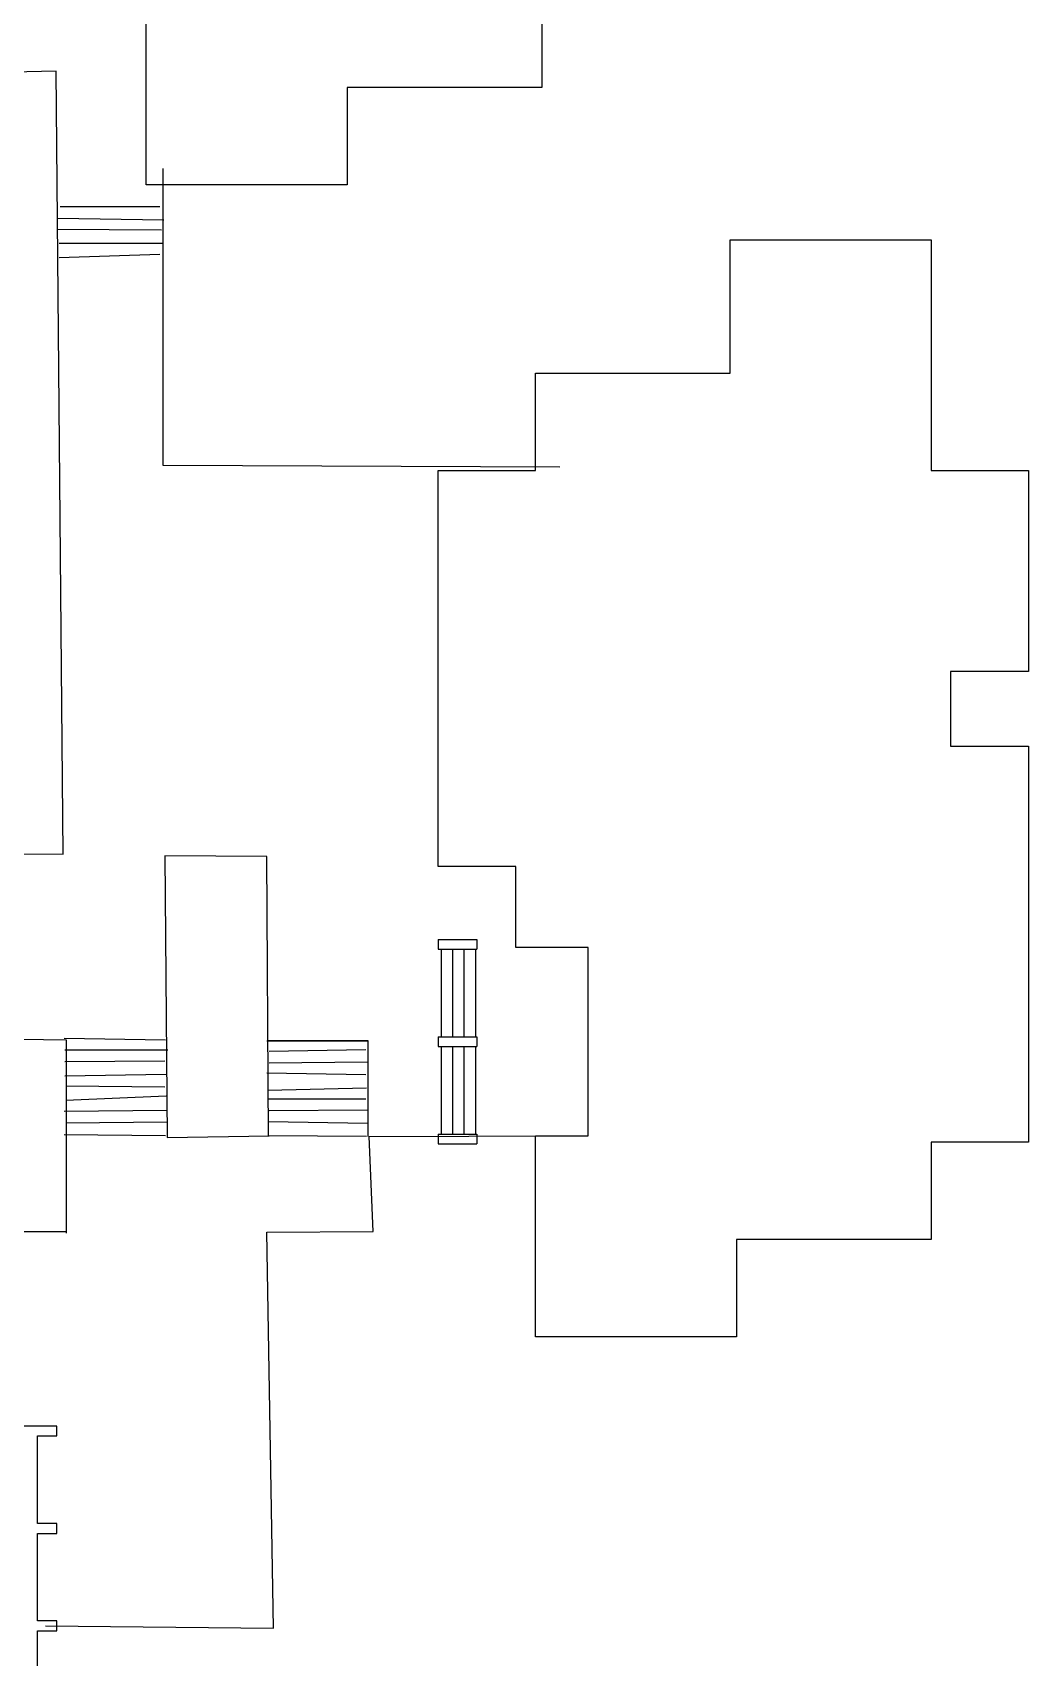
# Model space of a CAD drawing. Header units: inches. Extents: x -196 to 3268, y -1228 to 4808.
# Drawn here: x 1200 to 2428, y 1641 to 3644 of the extents above; entities that cross this region are included whole.
import ezdxf

# ---------------------------------------------------------------- set-up
doc = ezdxf.new("R2010")
doc.units = ezdxf.units.IN
doc.header["$LTSCALE"] = 100
doc.header["$MEASUREMENT"] = 0
doc.layers.add('A-FP', color=16, linetype='CONTINUOUS')
doc.layers.add('A-SITE', color=3, linetype='CONTINUOUS')

msp = doc.modelspace()

# ---------------------------------------------------------------- linework, layer by layer
at = {"layer": 'A-FP'}
for p, q in [((1700, 2526), (1700, 2514)), ((1700, 2526), (1748, 2526)), ((1748, 2526), (1748, 2514)), ((1700, 2514), (1748, 2514)), ((1700, 2406), (1748, 2406)), ((1700, 2406), (1700, 2394)), ((1748, 2406), (1748, 2394)), ((1700, 2394), (1748, 2394)), ((1700, 2286), (1748, 2286)), ((1700, 2286), (1700, 2274)), ((1748, 2286), (1748, 2274)), ((1700, 2274), (1748, 2274))]:
    msp.add_line(p, q, dxfattribs=at)
for points in [[(1852, 4184), (1948, 4184), (1948, 3696), (1828, 3696), (1828, 3576), (1588, 3576), (1588, 3456), (1340, 3456), (1340, 3704), (1405, 3704), (1405, 3936), (1316, 3936), (1316, 4036), (1220, 4036), (1220, 4524), (1340, 4524), (1340, 4644), (1580, 4644), (1580, 4808), (1828, 4808), (1828, 4524), (1948, 4524), (1948, 4276), (1852, 4276)], [(2332, 2764), (2428, 2764), (2428, 2276), (2308, 2276), (2308, 2156), (2068, 2156), (2068, 2036), (1820, 2036), (1820, 2284), (1885, 2284), (1885, 2516), (1796, 2516), (1796, 2616), (1700, 2616), (1700, 3104), (1820, 3104), (1820, 3224), (2060, 3224), (2060, 3388), (2308, 3388), (2308, 3104), (2428, 3104), (2428, 2856), (2332, 2856)]]:
    msp.add_lwpolyline(points, close=True, dxfattribs=at)
msp.add_lwpolyline([(1206, 1314), (1206, 1674), (1230, 1674), (1230, 1686), (1206, 1686), (1206, 1794), (1230, 1794), (1230, 1806), (1206, 1806), (1206, 1914), (1230, 1914), (1230, 1926), (1086, 1926)], dxfattribs=at)
at = {"layer": 'A-SITE'}
for p, q in [((1229, 3596), (1110, 3593)), ((1238, 2631), (1229, 3596)), ((1361, 3110), (1361, 3476)), ((1357, 3429), (1234, 3429)), ((1231, 3415), (1362, 3413)), ((1359, 3400), (1230, 3401)), ((1233, 3384), (1360, 3384)), ((1357, 3370), (1233, 3366)), ((1850, 3108), (1361, 3110)), ((959, 2633), (1238, 2631)), ((1489, 2628), (1363, 2629)), ((1363, 2629), (1366, 2282)), ((1491, 2284), (1489, 2628)), ((1704, 2514), (1704, 2406)), ((1718, 2514), (1718, 2406)), ((1732, 2514), (1732, 2406)), ((1746, 2514), (1746, 2406)), ((1242, 2402), (1082, 2404)), ((1364, 2402), (1239, 2404)), ((1240, 2390), (1367, 2390)), ((1242, 2164), (1242, 2402)), ((1489, 2401), (1613, 2401)), ((1614, 2401), (1491, 2401)), ((1611, 2390), (1492, 2388)), ((1614, 2283), (1614, 2401)), ((1704, 2394), (1704, 2286)), ((1718, 2394), (1718, 2286)), ((1732, 2394), (1732, 2286)), ((1746, 2394), (1746, 2286)), ((1363, 2376), (1240, 2375)), ((1492, 2374), (1613, 2375)), ((1240, 2358), (1365, 2360)), ((1363, 2344), (1241, 2345)), ((1611, 2359), (1489, 2361)), ((1241, 2328), (1365, 2333)), ((1490, 2340), (1612, 2343)), ((1611, 2329), (1490, 2329)), ((1366, 2315), (1239, 2314)), ((1492, 2315), (1613, 2316)), ((1364, 2284), (1239, 2285)), ((1241, 2300), (1366, 2301)), ((1366, 2282), (1492, 2284)), ((1613, 2299), (1491, 2301)), ((1612, 2283), (1491, 2284)), ((1615, 2283), (1861, 2284)), ((1620, 2166), (1615, 2283)), ((1085, 2166), (1242, 2166)), ((1489, 2165), (1620, 2166)), ((1497, 1677), (1489, 2165)), ((1216, 1680), (1497, 1677))]:
    msp.add_line(p, q, dxfattribs=at)

doc.saveas('drawing.dxf')
